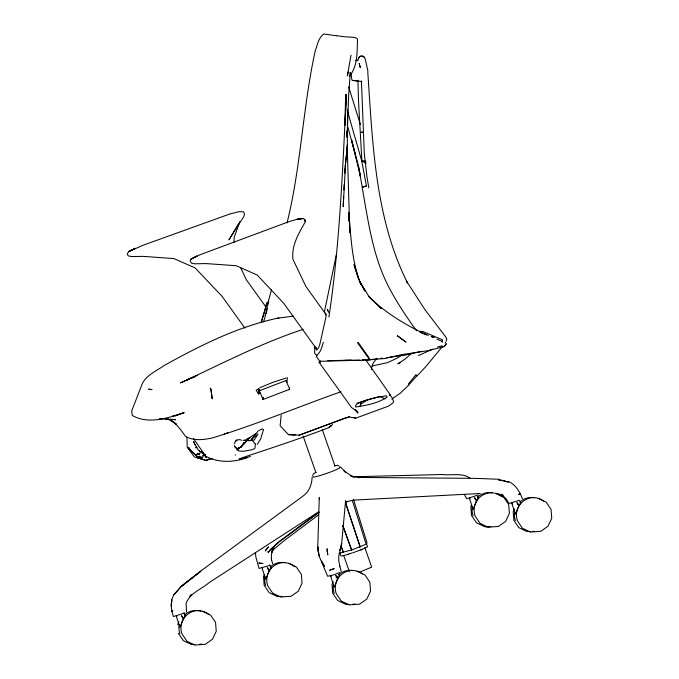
<?xml version="1.0" encoding="UTF-8"?>
<svg xmlns="http://www.w3.org/2000/svg" width="679" height="679" viewBox="0 0 679 679"><rect width="100%" height="100%" fill="white"/><g stroke="black" fill="none" stroke-linecap="round" stroke-linejoin="round"><path stroke-width="1.02" d="M345.467 111.22L345.636 94.551L344.949 125.301L346.392 94.551C342.581 168.825 339.958 243.413 328.925 317.068M347.555 109.268L347.3 150.254L349.855 232.931L349.388 226.701M316.007 347.003L316.159 349.744L316.813 349.974L318.536 347.818L319.834 344.295L325.844 317.636L326.03 314.47L325.071 313.061M258.657 388.668L258.504 393.107L260.269 393.166M314.64 346.282L314.683 353.47L316.787 355.261C320.827 352.299 321.914 346.791 323.314 342.25M255.355 443.905L255.007 448.233L252.63 449.634L243.354 451.297L239.322 451.068L237.056 449.854M343.633 196.214L343.192 206.713L345.552 163.588M343.897 189.916L344.117 184.671M233.975 242.318L234.213 237.251L239.908 221.413M442.292 341.868L442.487 340.366M286.988 382.472L287.31 377.651M271.49 560.014L271.371 555.354L272.135 550.881L271.744 552.494L274.375 548.038L272.109 550.644L284.374 540.476L318.672 514.801M345.628 500.516L341.469 545.492L341.656 543.59L339.967 550.262M442.207 342.106L442.385 340.162M281.182 415.192L280.13 425.682L288.134 434.356L299.057 435.231L349.379 416.634M345.008 169.029L344.601 173.128L347.47 144.474L346.646 152.656M345.272 166.448L346.341 155.729M408.359 385.477L408.529 383.788L416.074 374.545L416.346 376.412L408.359 385.477L400.338 393.183L391.791 399.065M265.124 315.514L267.28 307.528M371.472 369.435C371.591 365.327 373.713 361.593 376.675 358.843M341.197 571.676L338.838 561.44L338.677 556.457L341.656 543.59M266.38 313.571L267.127 308.538M348.064 72.016L347.376 75.963L350.992 55.177M349.982 74.019L350.313 72.33L348.65 94.899L347.147 137.481L346.63 131.174M234.586 443.879L234.951 442.046L237.03 440.102L239.789 439.576L241.512 440.281M324.426 311.839L336.377 254.574M287.056 222.856C301.111 166.414 302.681 107.74 315.2 51.078C317.339 45.221 318.451 37.727 323.841 33.95L336.436 35.817M267.534 306.373L268.782 301.204M312.136 476.998C311.856 484.229 309.48 491.443 303.301 495.882L200.373 571.294L181.03 586.724L173.688 594.923L181.03 586.724L200.84 571.2L180.852 586.512M265.71 307.443L261.33 322.449M271.592 289.339L267.806 303.292M266.321 306.373L267.119 303.538M265.71 306.619L266.491 303.903M224.537 433.626L224.342 434.28L225.029 433.525M357.825 60.261L355.864 60.473C359.03 61.662 357.612 57.486 360.303 56.17L362.306 55.771L364.02 56.858L365.175 58.963L367.772 70.234L367.916 74.206C372.737 144.822 375.215 218.307 407.51 282.982L406.322 280.851L424.842 309.522L445.747 336.945L446.799 339.33L446.154 341.138M263.503 321.948L265.336 315.947M261.067 322.406L267.254 302.325L265.752 306.653M359.963 406.594L361.16 402.825L360.286 404.531L368.018 399.481M339.441 566.787L339.67 566.065M339.95 550.202L341.223 546.901M305.423 221.66L304.752 220.276L305.423 221.66C298.794 233.262 291.41 245.212 292.921 259.268L305.949 286.546L326.26 314.844M173.799 594.575L171.753 599.718L171.354 605.693L171.753 599.718L171.15 605.278L171.787 610.922L173.4 616.566L184.629 613.027M445.169 343.09L445.56 342.123M205.627 455.074L205.041 456.398L205.644 455.108M289.644 388.032L289.432 388.515L285.935 380.588L259.497 390.697L259.718 390.221M259.386 392.004L259.607 391.52L263.104 399.447L289.534 389.347L289.322 389.814M243.133 444.473L244.092 442.411L240.943 447.121L246.783 440.798L241.334 446.74L238.422 448.106M177.669 624.536L178.917 621.862M264.301 574.731L263.477 576.513L264.173 585.332L269.105 592.597L276.956 596.366L282.574 596.459M333.236 581.708L331.997 584.381L332.693 593.2L337.633 600.465L345.484 604.225L349.15 604.497M471.659 504.904L470.827 506.687L471.523 515.505L476.463 522.771L484.314 526.531L486.028 526.963L490.909 526.548M514.419 508.868L513.18 511.542L513.876 520.369L518.815 527.634L526.666 531.394L530.324 531.657M312.705 475.478L313.571 473.687L315.956 472.312M176.472 616.761L179.943 627.303L183.432 618.756L181.429 615.573L183.491 618.645L185.206 615.853L184.637 614.189L185.359 615.446L184.442 615.675M176.863 616.642L176.328 615.675M186.564 612.068L186.063 603.393C190.027 592.886 201.434 589.236 209.378 582.446L318.748 511.762M262.272 568.747L265.744 579.28L269.232 570.733L267.229 567.559L269.291 570.632L271.006 567.839L270.437 566.167L271.057 567.754L270.743 567.381M262.663 568.62L262.128 567.661M330.8 576.607L334.272 587.148L337.752 578.601L335.757 575.419L337.811 578.491L339.534 575.699L338.965 574.027L339.576 575.614L339.262 575.24M331.182 576.488L330.656 575.52M469.63 498.912L473.102 509.454L476.582 500.898L474.587 497.724L476.641 500.796L478.364 498.004L477.795 496.332L478.517 497.597L477.6 497.826M470.012 498.793L469.486 497.826M511.974 503.776L515.454 514.309L518.934 505.762L516.931 502.587L518.994 505.66L520.708 502.867L520.139 501.195L520.759 502.783L520.445 502.409M204.769 454.37L204.294 455.227L204.523 454.531L203.386 454.93L202.97 456.356L203.182 455.006L204.948 454.107M349.549 76.226C357.943 65.625 356.976 52.054 357.527 39.484L356.993 38.44L354.947 37.523L347.308 36.87M238.346 224.045L228.942 239.848L243.685 216.737L244.55 214.123L243.498 211.789L239.195 211.636L229.977 213.944L143.6 245.051L128.535 251.663L127.253 254.15L128.212 255.864L131.48 256.56L143.218 256.373L173.841 258.563L195.119 267.916L222.143 296.426L244.881 328.084M257.214 444.406L260.719 438.821L263.537 429.544L262.417 428.89L259.038 430.486M444.185 346.613L446.273 343.829L444.185 346.613L427.354 350.788L401.365 354.71L384.73 358.529L359.751 360.396M351.518 550.075L342.827 525.631L351.705 549.863L339.118 553.3M258.224 430.902L251.213 439.627L254.065 440.264L258.003 434.017L251.213 439.627L252.325 439.788M442.572 346.366L425.36 367.118L416.617 376.395M360.303 56.17L358.41 58.318M336.674 577.523L337.455 576.632M517.848 504.692L518.298 504.183M332.608 424.511L328.916 427.583C277.796 447.376 212.731 466.023 250.415 456.534M269.767 550.16L278.976 541.655L318.561 512.348M269.605 550.686L278.797 542.207L319.223 512.28M189.619 596.221L191.631 594.329M320.624 360.812L319.902 361.474L316.278 356.237L317.034 355.635M411.304 353.538L405.312 358.928L397.775 363.825L400.551 362.578M400.788 355.643L397.461 358.028L387.463 362.645L372.134 365.998M226.175 433.508L227.864 433.007L226.761 433.083M255.83 433.491L248.455 438.515L249.999 437.743L247.046 438.999L248.921 438.693L247.046 438.999M237.039 449.532L239.305 448.03L237.48 449.201L238.626 450.491M503.453 480.537L508.639 482.115L498.505 479.807L503.487 480.52M259.955 387.667L273.399 382.124L286.3 377.974M238.626 448.165L241.24 446.892M418.349 355.567L432.744 349.176M379.688 396.383L356.993 403.19M360.838 550.075L367.534 546.773L366.482 543.769M339.907 572.431L333.661 574.867L327.626 576.242L319.317 556.534L317.755 546.926L319.274 497.512L319.317 499.591M194.457 376.735L180.436 382.871L197.36 375.445M478.288 494.949L466.736 498.717L464.648 494.966M210.685 458.495L205.856 460.345L194.474 456.984L187.234 447.436L186.954 437.369M519.571 500.27L508.8 503.546L506.585 499.32L501.399 494.236L503.071 495.636L496.79 493.277M278.976 318.027L277.473 318.23C237.217 326.845 199.965 345.645 164.191 365.497C156.62 370.844 146.749 374.927 142.335 383.533L131.751 410.829L132.21 415.395C147.895 424.681 167.976 418.162 184.001 412.654L177.16 414.988M174.97 416.015L184.001 412.654M299.057 435.231L343.871 418.544L349.193 416.999L355.728 418.171L388.532 406.127L393.065 402.791L393.43 401.416L392.649 398.514L389.593 394.355L390.035 395.56L389.678 393.939L365.709 359.895M269.266 565.488L259.064 568.459L255.89 557.094L255.372 552.528M368.875 187.947L367.033 177.38L364.317 153.717L361.415 80.937M340.994 391.749C298.005 406.848 255.924 424.765 212.281 437.947C203.615 439.882 193.303 441.087 185.418 436.257C181.021 430.248 176.718 423.645 170.115 419.851L176.608 424.426L172.576 421.464L167.84 419.138L165.014 418.612M210.515 458.631L205.856 460.345L212.306 458.766M194.508 376.803L186.708 379.96C225.097 362.068 262.9 342.547 303.241 329.307M351.544 550.066L366.1 544.219L352.367 500.567M359.811 572.134L371.668 567.101L364.861 547.656M347.461 501.637L345.9 501.891L345.798 503.546L360.184 546.892L359.378 547.036L360.184 546.892L345.798 503.546L345.866 501.9L353.309 500.126L480.206 493.506M327.227 551.382L327.066 548.725L327.762 554.836L327.295 551.356M347.444 111L361.669 160.719L366.439 185.97L362.289 187.311L358.444 166.032L351.544 139.772L360.481 176.625L358.444 166.032M366.439 185.97L362.145 187.302C368.298 221.685 372.907 257.426 389.619 288.643C397.487 303.318 406.653 317.237 416.473 330.656L416.702 330.834M348.65 554.361L341.019 556.101L339.772 552.765M437.59 346.986L442.156 345.789M421.566 351.315L404.854 355.176L386.368 357.706M247.623 457.57C234.119 462.348 219.122 463.231 206.11 456.415M172.661 416.032L176.26 415.2M334.518 465.777L337.429 465.293L339.22 466.15M377.397 358.801L366.091 360.456M277.473 318.23L293.32 316.117M320.632 361.287L359.785 360.252L344.949 360.269M380.41 358.393L382.396 358.164M250.059 440.484L252.147 440.255L255.032 443.777M532.277 531.487L534.229 531.317M353.055 604.157L355.007 603.987M194.822 644.651L191.155 644.379L183.305 640.62L178.373 633.354M199.702 644.227L201.655 644.057M362.552 359.819L364.317 359.709L362.433 359.768M295.323 434.73L288.982 434.916M292.114 434.798L295.246 434.687M351.374 360.15L327.779 360.693M352.46 476.802L442.589 474.502C451.747 475.75 462.586 472.346 470.488 478.508M499.269 479.281L476.293 478.372L358.071 477.439L359.624 477.693L351.569 476.098L352.35 476.497L344.092 470.997L345.543 472.185L340.603 466.982M262.586 399.244L263.104 399.447M286.453 380.792L285.935 380.588M358.478 80.708L352.452 80.436L351.875 79.901L351.06 73.442M358.385 80.784L352.452 80.436L361.831 81.565M159.514 418.714L175.581 419.69L170.616 419.299M365.905 161.254L361.882 160.745L358.537 101.46L357.926 80.309M249.015 440.603L243.023 440.382L247.597 439.525L249.159 440.866M420.072 331.276L423.229 331.632L442.029 339.644M336.733 35.732L346.596 36.98M164.972 418.553L168.638 419.147M350.712 476.191L354.43 476.998M363.375 56.705L361.975 56.374L364.02 56.858M431.598 336.445L434.526 337.31M354.192 417.678L355.728 418.171M202.418 451.959L200.976 451.459L201.383 451.628M419.58 331.938L428.296 335.35M421.107 332.702L426.658 334.832C405.541 325.029 385.265 312.815 368.629 296.383L381.267 308.69L368.858 296.383L359.369 281.047L361.058 284.713C351.501 261.763 351.162 236.691 348.633 212.332M320.53 362.73L318.884 362.068L351.501 407.476L357.986 412.255L355.27 409.632M431.165 336.614L433.075 337.455M436.903 339.135L441.681 341.248M380.138 396.57L385.214 398.887M538.269 498.361L546.12 502.121L551.051 509.386L551.747 518.204L548.021 526.217L540.866 531.284L530.409 532.056L522.448 528.245L517.449 520.878A17.348 17.026 -83.5 0 1 543.769 501.119M495.916 493.497L503.767 497.257L508.698 504.522L509.403 513.349L505.668 521.362L498.522 526.42L488.065 527.201L480.104 523.382L475.096 516.015A17.348 17.026 -83.5 0 1 494.21 493.056M357.086 571.192L364.937 574.952L369.868 582.217L370.573 591.044L366.838 599.056L359.692 604.115L349.235 604.896L341.274 601.076L336.266 593.709A17.348 17.026 -83.5 0 1 362.594 573.959M288.558 563.332L296.409 567.092L301.349 574.358L302.045 583.176L298.319 591.188L291.164 596.247L280.707 597.028L272.746 593.217L267.738 585.85A17.348 17.026 -83.5 0 1 294.813 566.702M202.758 611.346L210.609 615.106L215.549 622.371L216.245 631.198L212.519 639.211L205.364 644.269L194.907 645.05L186.946 641.231L181.938 633.863A17.348 17.026 -83.5 0 1 209.013 614.724M509.08 481.657C515.828 485.061 519.817 491.851 522.38 498.7M361.669 160.719L362.17 161.483M237.319 449.456L234.476 446.434M355.219 410.04L357.858 413.197M195 444.813C190.485 434.11 198.268 452.477 199.32 450.508M316.694 349.116L283.89 303.479L257.222 275.046L236.182 265.718L206.043 263.579L194.618 263.808L191.419 263.121L190.112 260.77L190.918 259.174L199.957 254.769L289.271 221.549L296.816 219.393L302.842 218.485L304.939 219.444L305.16 221.082M265.956 307.044L246.282 279.655L240.553 267.458M357.519 342.768L369.461 359.471L368.68 357.264L358.206 342.403M193.574 438.6L205.423 455.915M335.036 466.176L322.287 429.595M322.5 562.916L324.409 566.303L321.498 561.1L322.016 562.068M359.369 281.047L364.708 290.663M359.446 280.58L365.217 291.418M343.472 552.519L341.265 546.688L343.489 552.519M511.83 502.689L512.255 503.886M303.114 436.054L316.007 472.873M343.829 555.821L349.278 571.379M269.75 564.86L270.166 566.057M183.941 612.882L184.365 614.079M354.099 265.336L359.038 280.071L353.988 264.428M235.452 455.108L235.316 454.701M360.345 124.367L348.675 86.963M353.445 499.269L367.084 543.03M271.294 559.114L272.712 563.723M347.86 127.083L355.185 154.048M318.341 552.553L319.317 556.534M327.787 310.94L327.38 309.217L328.704 312.51M348.624 214.725L349.583 221.778L348.624 214.581M348.675 217.365L348.989 221.515M515.132 512.764L515.2 513.63M472.779 507.816L472.847 508.766M333.949 585.51L334.017 586.461M265.421 577.642L265.497 578.601M179.621 625.665L179.697 626.615M237.684 448.42A4.413 4.329 -83.5 0 1 234.382 445.577M235.698 440.696A4.413 4.329 -83.5 0 1 237.013 439.933M185.061 614.453A17.348 17.026 -83.5 0 1 200.899 611.134M179.901 633.634A17.348 17.026 -83.5 0 1 179.197 624.688M334.229 593.48A17.348 17.026 -83.5 0 1 333.516 584.534M336.13 577.99A17.348 17.026 -83.5 0 1 337.302 576.403M338.643 574.969A17.348 17.026 -83.5 0 1 353.343 570.521M515.412 520.64A17.348 17.026 -83.5 0 1 514.699 511.694M519.817 502.137A17.348 17.026 -83.5 0 1 534.517 497.682M473.059 515.785A17.348 17.026 -83.5 0 1 472.355 506.84M477.473 497.274A17.348 17.026 -83.5 0 1 483.389 493.582M484.297 493.277A17.348 17.026 -83.5 0 1 492.173 492.818M495.144 493.251A17.348 17.026 -83.5 0 1 502.171 496.867M265.701 585.612A17.348 17.026 -83.5 0 1 264.997 576.666M270.115 567.109A17.348 17.026 -83.5 0 1 284.815 562.653M362.128 549.184A11.382 0.976 -19.3 0 1 356.356 551.501M355.524 551.806A11.382 0.976 -19.3 0 1 352.995 552.689M352.163 552.961A11.382 0.976 -19.3 0 1 347.809 554.293M339.636 467.339A14.225 1.214 -19.3 0 1 327.117 473.238A14.225 1.214 -19.3 0 1 313.121 476.666M258.979 388.999L258.691 394.44L256.136 390.153L258.979 388.999M151.858 389.576L148.735 389.211L151.858 389.576M196.562 455.855L191.503 451.365L188.456 447.342L191.393 451.204L196.562 455.855M196.885 454.54L196.757 455.032L197.504 454.175L199.55 454.794L197.351 453.428L196.885 454.54M269.02 551.229L268.757 551.925L267.687 551.764L268.468 552.273L269.02 551.229M206.424 457.561L205.678 457.162L206.408 457.604M199.906 453.131L198.981 454.107L199.906 453.131M265.633 550.346L265.26 550.932L268.494 546.858L265.633 550.346M196.8 447.181L195.875 447.716L196.8 447.181M357.519 403.615L355.626 405.329L355.711 407.018C366.329 405.321 378.178 403.334 387.208 396.986L386.292 395.73C376.667 397.495 366.354 399.167 357.519 403.615M520.182 493.591L518.408 494.592L520.182 493.591M331.386 425.529L328.916 427.583L331.386 425.529M263.079 397.639L262.697 397.928L263.214 398.14L263.079 397.639M203.063 452.681L202.079 453.249L203.114 452.689M193.753 257.655L190.918 259.174L197.012 256.008L193.753 257.655M131.242 250.288L128.535 251.663L135.308 248.285L131.242 250.288M334.026 568.713L329.722 570.165L334.026 568.713M172.67 611.024L171.787 610.922L172.67 611.024M198.803 454.387L197.691 453.895L198.803 454.387M405.847 341.987L397.427 335.808L405.847 341.987M300.177 218.757L296.816 219.393L302.842 218.485L300.177 218.757M363.273 132.176L360.702 132.388L363.273 132.159M262.798 563.511L258.945 563.044L262.798 563.511M199.176 456.916L196.63 456.594L202.809 457.468L199.176 456.916M204.371 459.827L196.74 457.408L204.371 459.827M201.671 452.239L199.388 451.238L201.671 452.239M365.947 163.164L362.408 160.965L365.947 163.164M210.982 389.483L210.167 388.133L210.94 389.457L212.188 398.734L210.982 389.483M360.303 67.56L359.199 63.563L360.303 67.56M318.358 552.069L317.755 546.926L318.358 552.069"/></g></svg>
